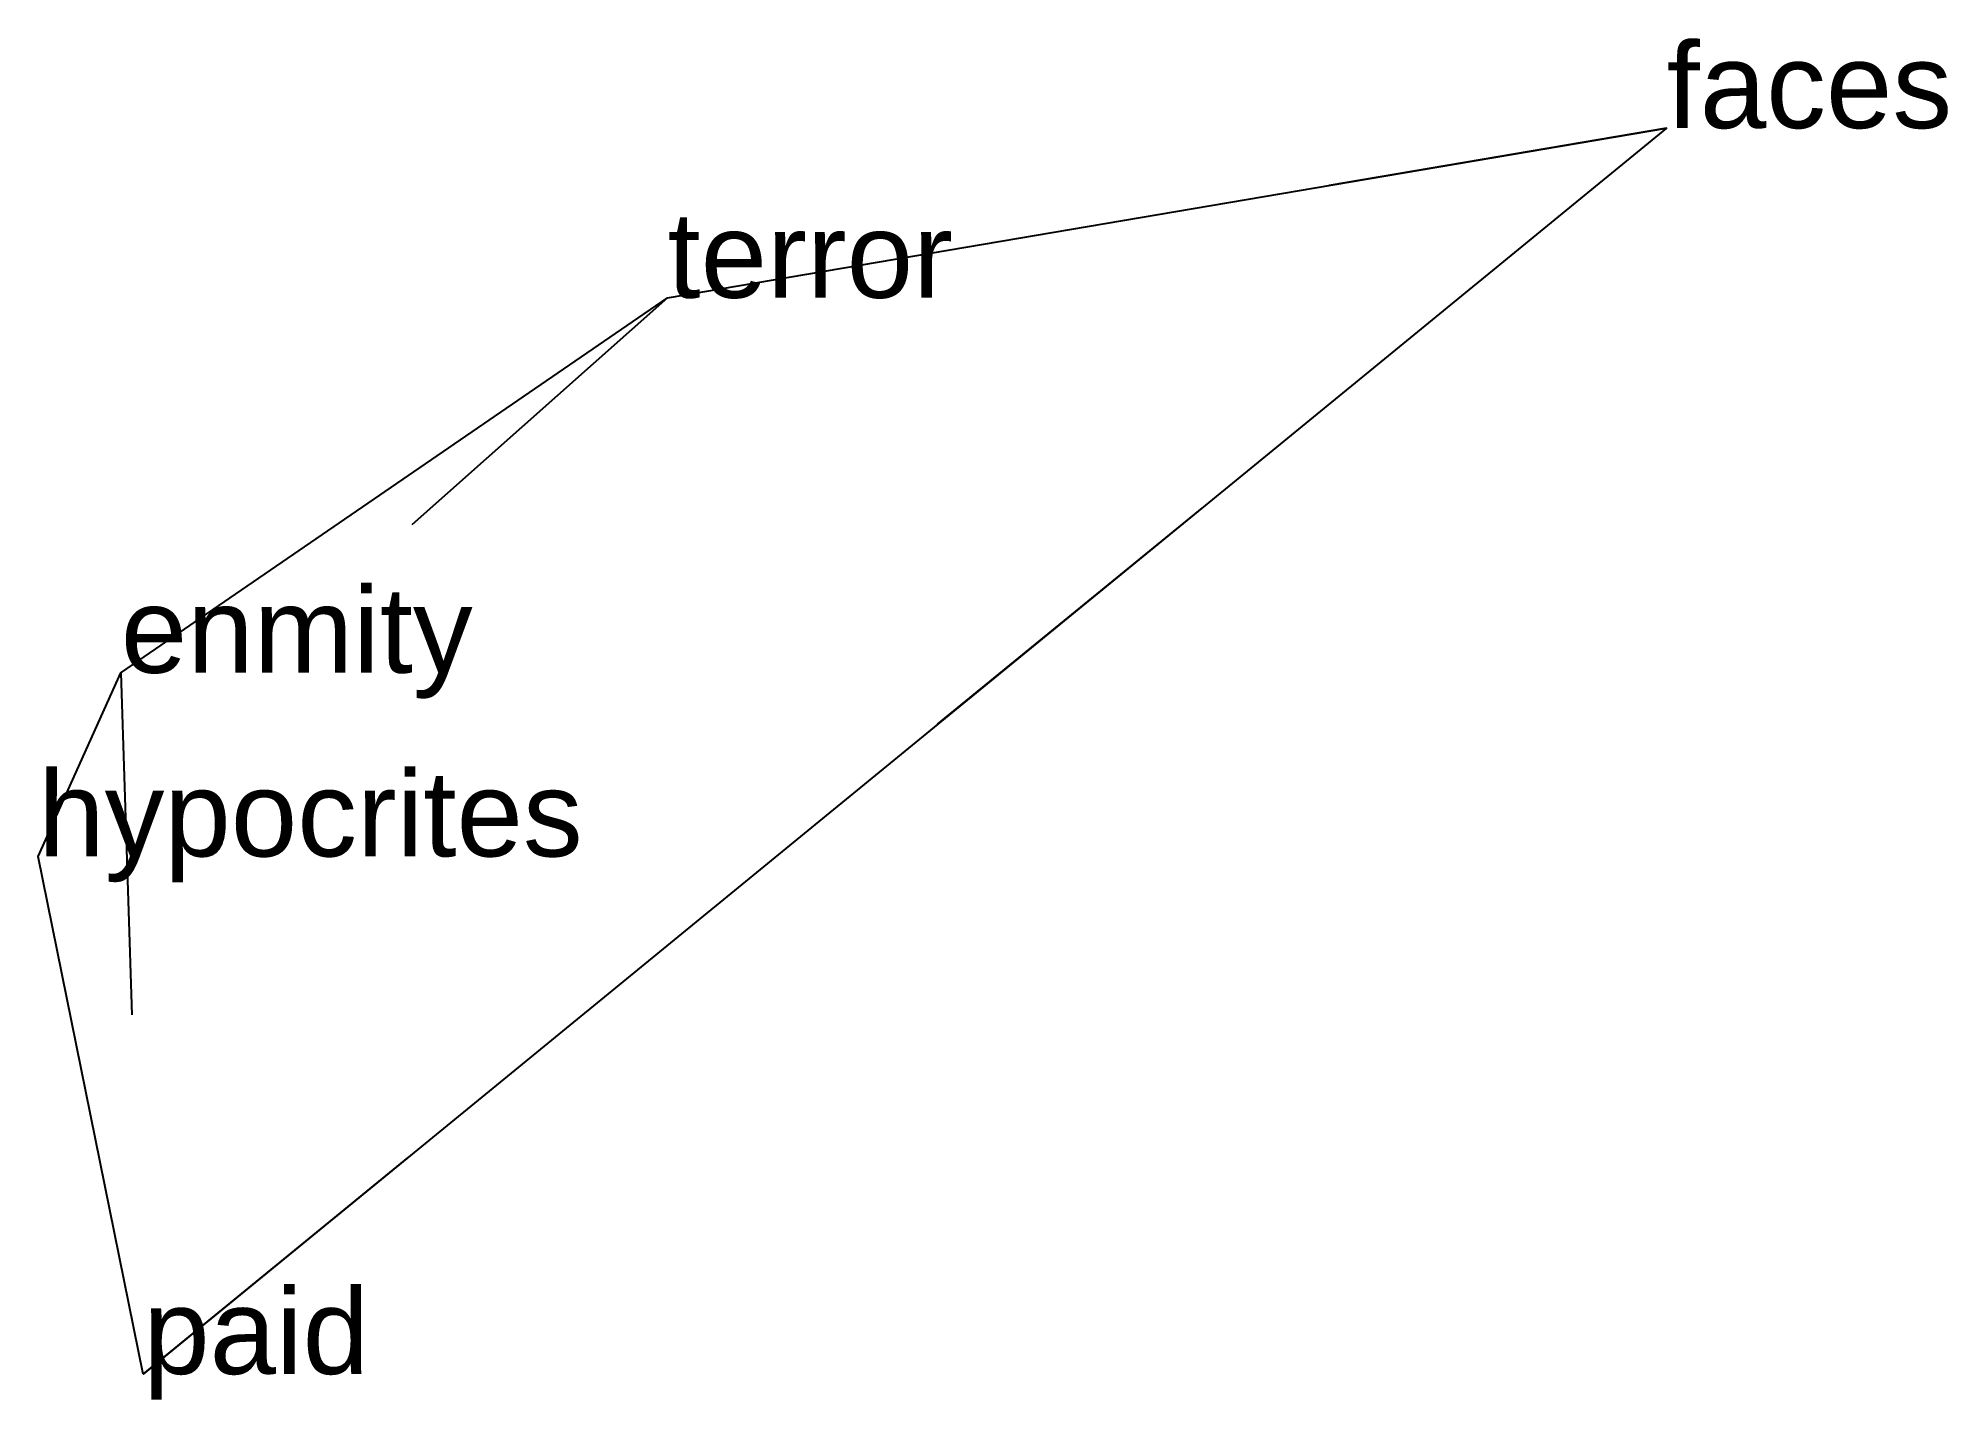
# Model space of a CAD drawing. Extents: x -0.646 to -0.088, y 0.074 to 0.472.
import ezdxf

# ---------------------------------------------------------------- set-up
doc = ezdxf.new("R2010")
doc.units = 0
doc.linetypes.add('DOT', pattern=[0.2, 0, -0.2])
doc.layers.add('TEXT', color=1, linetype='CONTINUOUS')
doc.styles.get("Standard").update_dxf_attribs({"font": 'arial.ttf'})

msp = doc.modelspace()

# ---------------------------------------------------------------- linework, layer by layer
at = {"layer": 'INTERNAL', "linetype": 'DOT'}
msp.add_polyline3d([(-0.17047, 0.44589, 0), (-0.46251, 0.39628, 0), (-0.64646, 0.23295, 0), (-0.62232, 0.28663, 0), (-0.61576, 0.08162, 0), (-0.17047, 0.44589, 0)], close=True, dxfattribs=at)
at = {"layer": 'OUTLINE', "linetype": 'CONTINUOUS'}
msp.add_polyline3d([(-0.61576, 0.08162, 0), (-0.64646, 0.23295, 0), (-0.62232, 0.28663, 0), (-0.46251, 0.39628, 0), (-0.17047, 0.44589, 0), (-0.61576, 0.08162, 0)], close=True, dxfattribs=at)

# ---------------------------------------------------------------- texts
at = {"layer": 'TEXT'}
for s, p in [('faces', (-0.17047, 0.44589)), ('terror', (-0.46251, 0.39628)), ('enmity', (-0.62232, 0.28663)), ('hypocrites', (-0.64646, 0.23295)), ('paid', (-0.61576, 0.08162))]:
    msp.add_text(s, height=0.025, dxfattribs=at).set_placement(p)

doc.saveas('drawing.dxf')
